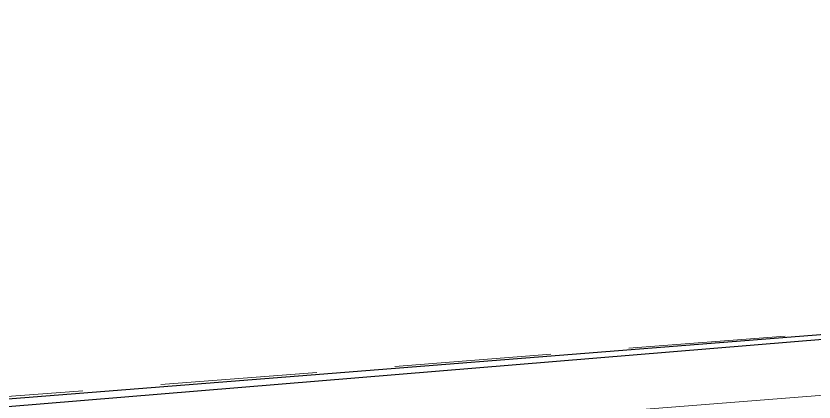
# Model space of a CAD drawing. Header units: metres. Extents: x 1851758 to 1852050, y 5187822 to 5188223.
# Drawn here: x 1851959.126 to 1851961.038, y 5187883.9 to 5187884.825 of the extents above; entities that cross this region are included whole.
import ezdxf

# ---------------------------------------------------------------- set-up
doc = ezdxf.new("R2010")
doc.units = ezdxf.units.M
doc.header["$LTSCALE"] = 2.5
doc.linetypes.add('L8', pattern=[0.225, 0.15, -0.075])
doc.layers.add('PFM_VRD ET 2D', color=7, linetype='CONTINUOUS')
doc.layers.add('VOI', color=251, linetype='CONTINUOUS', lineweight=20)

msp = doc.modelspace()

# ---------------------------------------------------------------- linework, layer by layer
at = {"layer": 'PFM_VRD ET 2D', "flags": 128}
msp.add_lwpolyline([(1851956.2753, 5187883.6546), (1851964.1803, 5187884.3084), (1851956.2724, 5187883.6825), (1851954.1944, 5187883.5219), (1851956.2753, 5187883.6546)], close=True, dxfattribs=at)
at = {"layer": 'VOI', "linetype": 'L8', "flags": 128}
msp.add_lwpolyline([(1851976.6693, 5187885.3047), (1851970.013, 5187884.7629), (1851956.2715, 5187883.692), (1851953.8325, 5187883.4922), (1851936.7382, 5187882.1342), (1851919.7918, 5187880.7585), (1851910.7776, 5187880.0076), (1851904.8873, 5187879.5294), (1851887.0287, 5187878.0595), (1851868.9293, 5187876.6098), (1851862.6631, 5187876.1318), (1851857.1947, 5187875.6892), (1851855.6144, 5187875.5574)], dxfattribs=at)
at = {"layer": 'VOI', "flags": 128}
msp.add_lwpolyline([(1851976.6794, 5187885.1588), (1851970.0249, 5187884.6145), (1851956.2833, 5187883.5436), (1851953.8444, 5187883.3438), (1851936.7502, 5187881.9858), (1851919.804, 5187880.6102), (1851910.7898, 5187879.8592), (1851904.8994, 5187879.381), (1851887.0408, 5187877.9111), (1851868.9409, 5187876.4614), (1851862.6748, 5187875.9834), (1851857.2069, 5187875.5408), (1851855.6268, 5187875.409)], dxfattribs=at)

doc.saveas('drawing.dxf')
